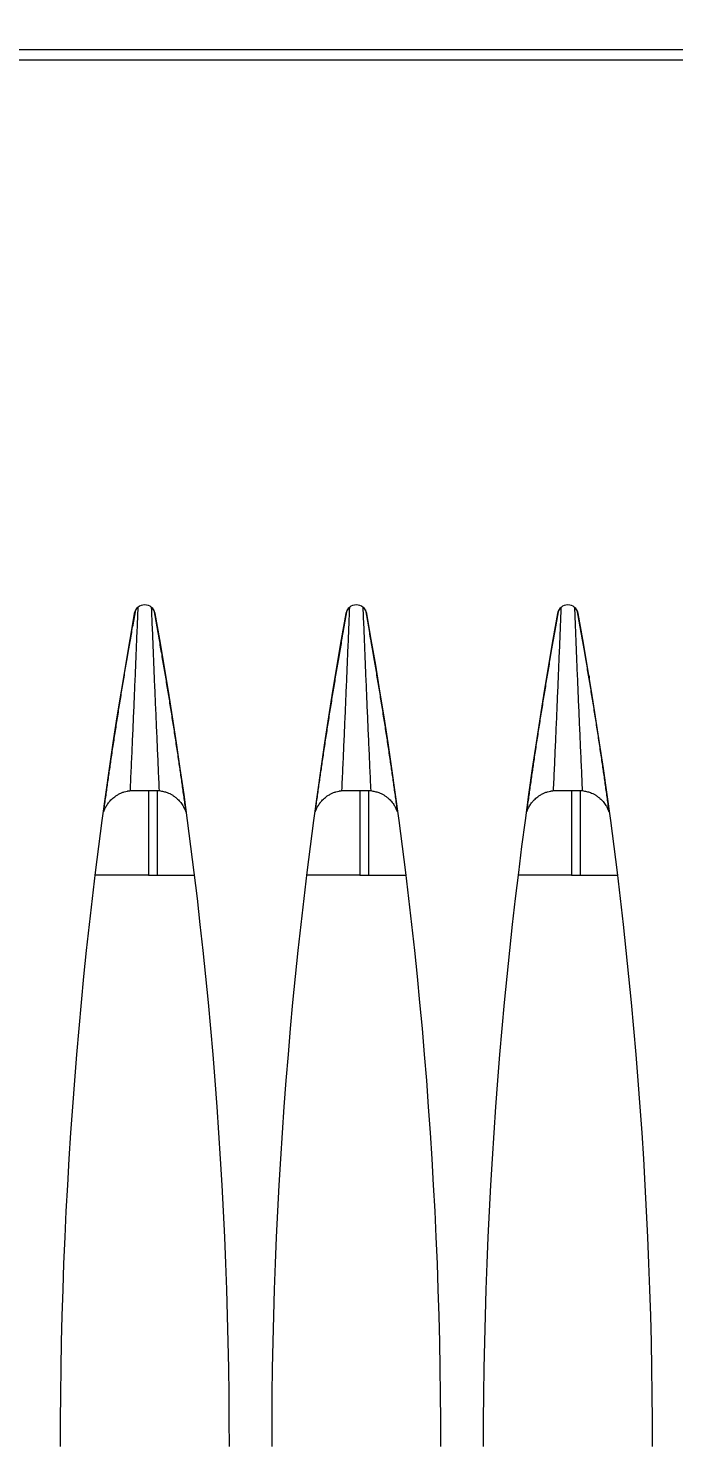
# Model space of a CAD drawing. Header units: metres. Extents: x -101133.8 to -101066.7, y -24899.3 to -24824.7.
# Drawn here: x -101102.4458 to -101102.4153, y -24841.1552 to -24841.0882 of the extents above; entities that cross this region are included whole.
import ezdxf

# ---------------------------------------------------------------- set-up
doc = ezdxf.new("R2010")
doc.units = ezdxf.units.M
doc.header["$LTSCALE"] = 0.2
doc.header["$PDSIZE"] = -5
doc.layers.add('CMT-COTATION DIVERS', color=1, linetype='Continuous')
doc.layers.add('CMT-CVC-MATERIEL', color=30, linetype='Continuous')
doc.styles.get("Standard").update_dxf_attribs({"font": 'arial.ttf'})
doc.dimstyles.get("Standard").update_dxf_attribs({"dimtxt": 0.18, "dimasz": 0.18, "dimexe": 0.18, "dimexo": 0.0625, "dimgap": 0.09, "dimtad": 0, "dimtih": 1, "dimtoh": 1, "dimdec": 4, "dimzin": 0, "dimdsep": 46, "dimtxsty": 'Standard', "dimcen": 0.09, "dimadec": 0, "dimazin": 0, "dimtfac": 1, "dimtdec": 4, "dimtofl": 0, "dimtmove": 0, "dimatfit": 3, "dimfxl": 1, "dimtolj": 1, "dimtzin": 0, "dimarcsym": 0})

# ---------------------------------------------------------------- blocks, each defined once
blk = doc.blocks.new('Cassette 600x600')
at = {"linetype": 'Continuous', "lineweight": 13}
for p, q in [((-20078.23, 72.805), (-20078.23, 443.205)), ((-20077.73, 443.205), (-20077.73, 72.805)), ((-20116.73, 212.832), (-20116.73, 215.361)), ((-20112.23, 214.73), (-20112.23, 214.764)), ((-20106.73, 213.87), (-20106.73, 213.907)), ((-20105.73, 213.702), (-20105.73, 213.736)), ((-20112.74, 213.7), (-20112.73, 213.527)), ((-20112.73, 212.832), (-20116.73, 212.832)), ((-20116.73, 212.832), (-20116.73, 212.421)), ((-20116.73, 212.421), (-20116.73, 210.649)), ((-20112.733, 212.421), (-20116.73, 212.421)), ((-20112.73, 212.483), (-20112.74, 212.31)), ((-20106.73, 212.103), (-20106.73, 212.14)), ((-20105.73, 212.274), (-20105.73, 212.308)), ((-20112.23, 211.246), (-20112.23, 211.28)), ((-20116.73, 202.832), (-20116.73, 205.361)), ((-20112.23, 204.73), (-20112.23, 204.764)), ((-20112.74, 203.7), (-20112.73, 203.527)), ((-20105.73, 203.702), (-20105.73, 203.736)), ((-20112.73, 202.832), (-20116.73, 202.832)), ((-20116.73, 202.832), (-20116.73, 202.421)), ((-20116.73, 202.421), (-20116.73, 200.649)), ((-20112.733, 202.421), (-20116.73, 202.421)), ((-20112.73, 202.483), (-20112.74, 202.31)), ((-20105.73, 202.274), (-20105.73, 202.308)), ((-20112.23, 201.246), (-20112.23, 201.28)), ((-20116.73, 192.832), (-20116.73, 195.361)), ((-20112.23, 194.73), (-20112.23, 194.764)), ((-20112.74, 193.7), (-20112.73, 193.527)), ((-20105.73, 193.702), (-20105.73, 193.736)), ((-20112.73, 192.832), (-20116.73, 192.832)), ((-20116.73, 192.832), (-20116.73, 192.421)), ((-20116.73, 192.421), (-20116.73, 190.649)), ((-20112.733, 192.421), (-20116.73, 192.421)), ((-20112.73, 192.483), (-20112.74, 192.31)), ((-20105.73, 192.274), (-20105.73, 192.308)), ((-20107.316, 192.005), (-20107.537, 192.005)), ((-20112.23, 191.246), (-20112.23, 191.28))]:
    blk.add_line(p, q, dxfattribs=at)
for centre, radius, start, end in [((-20143.73, -5.495), 222.5, 79.81251, 90), ((-20104.465, 213.005), 0.5, 280.18749, 79.81251), ((-20143.73, 431.505), 222.5, 270, 280.18749), ((-20143.73, -15.495), 222.5, 79.81251, 90), ((-20104.465, 203.005), 0.5, 280.18749, 79.81251), ((-20143.73, 421.505), 222.5, 270, 280.18749), ((-20143.73, -25.495), 222.5, 79.81251, 90), ((-20104.465, 193.005), 0.5, 280.18749, 79.81251), ((-20143.73, 411.505), 222.5, 270, 280.18749)]:
    blk.add_arc(centre, radius, start, end, dxfattribs=at)
for points, knots in [([(-20113.74, 214.945), (-20113.531, 214.916), (-20113.322, 214.887), (-20113.113, 214.857), (-20112.904, 214.828), (-20112.695, 214.799), (-20112.485, 214.769), (-20112.275, 214.739), (-20112.064, 214.709), (-20111.858, 214.679), (-20111.652, 214.65), (-20111.452, 214.621), (-20111.231, 214.588), (-20111.009, 214.555), (-20110.766, 214.519), (-20110.529, 214.483), (-20110.292, 214.447), (-20110.06, 214.412), (-20109.828, 214.376), (-20109.595, 214.34), (-20109.361, 214.303), (-20109.127, 214.266), (-20108.893, 214.229), (-20108.659, 214.192), (-20108.426, 214.154), (-20108.193, 214.117), (-20107.96, 214.079), (-20107.726, 214.04), (-20107.492, 214.002), (-20107.256, 213.963), (-20107.026, 213.924), (-20106.796, 213.886), (-20106.571, 213.848), (-20106.326, 213.806), (-20106.081, 213.764), (-20105.816, 213.718), (-20105.627, 213.685), (-20105.483, 213.66), (-20105.383, 213.642), (-20105.271, 213.622), (-20105.16, 213.602), (-20105.036, 213.581), (-20104.916, 213.559), (-20104.795, 213.538), (-20104.678, 213.517), (-20104.56, 213.496), (-20104.442, 213.475), (-20104.323, 213.453), (-20104.205, 213.432)], [0, 0, 0, 0, 1, 1, 1, 2, 2, 2, 3, 3, 3, 4, 4, 4, 5, 5, 5, 6, 6, 6, 7, 7, 7, 8, 8, 8, 9, 9, 9, 10, 10, 10, 11, 11, 11, 12, 12, 12, 13, 13, 13, 14, 14, 14, 15, 15, 15, 16, 16, 16, 16]), ([(-20113.74, 214.945), (-20113.732, 214.942), (-20113.724, 214.939), (-20113.717, 214.936), (-20113.709, 214.934), (-20113.701, 214.931), (-20113.693, 214.928), (-20113.685, 214.925), (-20113.677, 214.921), (-20113.669, 214.918), (-20113.662, 214.916), (-20113.655, 214.913), (-20113.646, 214.909), (-20113.623, 214.9), (-20113.589, 214.884), (-20113.558, 214.869), (-20113.528, 214.854), (-20113.502, 214.84), (-20113.475, 214.824), (-20113.448, 214.808), (-20113.421, 214.791), (-20113.397, 214.775), (-20113.372, 214.759), (-20113.351, 214.744), (-20113.322, 214.722), (-20113.294, 214.7), (-20113.258, 214.67), (-20113.226, 214.642), (-20113.194, 214.614), (-20113.167, 214.586), (-20113.139, 214.557), (-20113.112, 214.528), (-20113.085, 214.497), (-20113.061, 214.468), (-20113.038, 214.439), (-20113.018, 214.412), (-20112.992, 214.375), (-20112.967, 214.338), (-20112.937, 214.29), (-20112.911, 214.244), (-20112.886, 214.197), (-20112.865, 214.153), (-20112.846, 214.109), (-20112.827, 214.064), (-20112.811, 214.02), (-20112.796, 213.971), (-20112.781, 213.922), (-20112.768, 213.868), (-20112.761, 213.833), (-20112.759, 213.82), (-20112.757, 213.81), (-20112.755, 213.799), (-20112.753, 213.789), (-20112.751, 213.777), (-20112.75, 213.766), (-20112.748, 213.755), (-20112.746, 213.744), (-20112.745, 213.733), (-20112.743, 213.722), (-20112.741, 213.711), (-20112.74, 213.7)], [0, 0, 0, 0, 1, 1, 1, 2, 2, 2, 3, 3, 3, 4, 4, 4, 5, 5, 5, 6, 6, 6, 7, 7, 7, 8, 8, 8, 9, 9, 9, 10, 10, 10, 11, 11, 11, 12, 12, 12, 13, 13, 13, 14, 14, 14, 15, 15, 15, 16, 16, 16, 17, 17, 17, 18, 18, 18, 19, 19, 19, 20, 20, 20, 20]), ([(-20104.086, 213.331), (-20104.446, 213.346), (-20104.806, 213.36), (-20105.166, 213.375), (-20105.527, 213.39), (-20105.887, 213.404), (-20106.247, 213.419), (-20106.608, 213.434), (-20106.968, 213.449), (-20107.328, 213.464), (-20107.688, 213.479), (-20108.049, 213.494), (-20108.409, 213.509), (-20108.77, 213.524), (-20109.131, 213.54), (-20109.492, 213.556), (-20109.853, 213.571), (-20110.213, 213.587), (-20110.574, 213.603), (-20110.935, 213.619), (-20111.296, 213.635), (-20111.657, 213.651), (-20112.018, 213.668), (-20112.379, 213.684), (-20112.74, 213.7)], [0, 0, 0, 0, 1, 1, 1, 2, 2, 2, 3, 3, 3, 4, 4, 4, 5, 5, 5, 6, 6, 6, 7, 7, 7, 8, 8, 8, 8]), ([(-20112.73, 213.527), (-20112.73, 213.507), (-20112.73, 213.487), (-20112.73, 213.466), (-20112.73, 213.446), (-20112.73, 213.425), (-20112.73, 213.404), (-20112.73, 213.383), (-20112.73, 213.363), (-20112.73, 213.341), (-20112.73, 213.32), (-20112.73, 213.299), (-20112.73, 213.277), (-20112.73, 213.255), (-20112.73, 213.233), (-20112.73, 213.211), (-20112.73, 213.189), (-20112.73, 213.166), (-20112.73, 213.143), (-20112.73, 213.121), (-20112.73, 213.098), (-20112.73, 213.075), (-20112.73, 213.052), (-20112.73, 213.029), (-20112.73, 213.006), (-20112.73, 212.983), (-20112.73, 212.96), (-20112.73, 212.937), (-20112.73, 212.914), (-20112.73, 212.891), (-20112.73, 212.868), (-20112.73, 212.845), (-20112.73, 212.823), (-20112.73, 212.8), (-20112.73, 212.778), (-20112.73, 212.756), (-20112.73, 212.734), (-20112.73, 212.712), (-20112.73, 212.691), (-20112.73, 212.67), (-20112.73, 212.648), (-20112.73, 212.627), (-20112.73, 212.607), (-20112.73, 212.586), (-20112.73, 212.565), (-20112.73, 212.544), (-20112.73, 212.524), (-20112.73, 212.503), (-20112.73, 212.483)], [0, 0, 0, 0, 1, 1, 1, 2, 2, 2, 3, 3, 3, 4, 4, 4, 5, 5, 5, 6, 6, 6, 7, 7, 7, 8, 8, 8, 9, 9, 9, 10, 10, 10, 11, 11, 11, 12, 12, 12, 13, 13, 13, 14, 14, 14, 15, 15, 15, 16, 16, 16, 16]), ([(-20104.205, 212.578), (-20104.323, 212.557), (-20104.442, 212.536), (-20104.56, 212.515), (-20104.678, 212.493), (-20104.795, 212.473), (-20104.916, 212.451), (-20105.036, 212.43), (-20105.16, 212.408), (-20105.271, 212.388), (-20105.383, 212.368), (-20105.483, 212.351), (-20105.627, 212.325), (-20105.816, 212.292), (-20106.081, 212.246), (-20106.326, 212.204), (-20106.571, 212.163), (-20106.796, 212.125), (-20107.026, 212.086), (-20107.256, 212.048), (-20107.492, 212.008), (-20107.726, 211.97), (-20107.96, 211.931), (-20108.193, 211.894), (-20108.426, 211.856), (-20108.659, 211.818), (-20108.893, 211.781), (-20109.127, 211.744), (-20109.361, 211.707), (-20109.595, 211.67), (-20109.828, 211.634), (-20110.06, 211.598), (-20110.292, 211.563), (-20110.529, 211.527), (-20110.766, 211.491), (-20111.009, 211.455), (-20111.231, 211.422), (-20111.452, 211.39), (-20111.652, 211.361), (-20111.858, 211.331), (-20112.064, 211.301), (-20112.275, 211.271), (-20112.485, 211.241), (-20112.695, 211.212), (-20112.904, 211.182), (-20113.113, 211.153), (-20113.322, 211.124), (-20113.531, 211.094), (-20113.74, 211.065)], [0, 0, 0, 0, 1, 1, 1, 2, 2, 2, 3, 3, 3, 4, 4, 4, 5, 5, 5, 6, 6, 6, 7, 7, 7, 8, 8, 8, 9, 9, 9, 10, 10, 10, 11, 11, 11, 12, 12, 12, 13, 13, 13, 14, 14, 14, 15, 15, 15, 16, 16, 16, 16]), ([(-20112.74, 212.31), (-20112.379, 212.327), (-20112.018, 212.343), (-20111.657, 212.359), (-20111.296, 212.375), (-20110.935, 212.391), (-20110.574, 212.407), (-20110.213, 212.423), (-20109.853, 212.439), (-20109.492, 212.454), (-20109.131, 212.47), (-20108.77, 212.486), (-20108.409, 212.501), (-20108.049, 212.516), (-20107.688, 212.532), (-20107.328, 212.547), (-20106.968, 212.562), (-20106.608, 212.576), (-20106.247, 212.591), (-20105.887, 212.606), (-20105.527, 212.621), (-20105.166, 212.635), (-20104.806, 212.65), (-20104.446, 212.664), (-20104.086, 212.679)], [0, 0, 0, 0, 1, 1, 1, 2, 2, 2, 3, 3, 3, 4, 4, 4, 5, 5, 5, 6, 6, 6, 7, 7, 7, 8, 8, 8, 8]), ([(-20112.74, 212.31), (-20112.746, 212.279), (-20112.752, 212.248), (-20112.758, 212.217), (-20112.764, 212.186), (-20112.77, 212.155), (-20112.778, 212.124), (-20112.785, 212.093), (-20112.793, 212.061), (-20112.802, 212.031), (-20112.81, 212.001), (-20112.819, 211.974), (-20112.832, 211.939), (-20112.845, 211.904), (-20112.862, 211.862), (-20112.882, 211.823), (-20112.901, 211.783), (-20112.921, 211.746), (-20112.944, 211.709), (-20112.966, 211.672), (-20112.991, 211.635), (-20113.019, 211.598), (-20113.047, 211.56), (-20113.079, 211.521), (-20113.106, 211.49), (-20113.132, 211.459), (-20113.154, 211.437), (-20113.178, 211.412), (-20113.202, 211.388), (-20113.23, 211.363), (-20113.257, 211.339), (-20113.285, 211.315), (-20113.313, 211.293), (-20113.344, 211.27), (-20113.376, 211.248), (-20113.411, 211.225), (-20113.439, 211.208), (-20113.467, 211.192), (-20113.487, 211.181), (-20113.511, 211.169), (-20113.534, 211.157), (-20113.56, 211.145), (-20113.585, 211.133), (-20113.611, 211.121), (-20113.637, 211.11), (-20113.662, 211.098), (-20113.688, 211.087), (-20113.714, 211.076), (-20113.74, 211.065)], [0, 0, 0, 0, 1, 1, 1, 2, 2, 2, 3, 3, 3, 4, 4, 4, 5, 5, 5, 6, 6, 6, 7, 7, 7, 8, 8, 8, 9, 9, 9, 10, 10, 10, 11, 11, 11, 12, 12, 12, 13, 13, 13, 14, 14, 14, 15, 15, 15, 16, 16, 16, 16]), ([(-20113.74, 204.945), (-20113.732, 204.942), (-20113.724, 204.939), (-20113.717, 204.936), (-20113.709, 204.934), (-20113.701, 204.931), (-20113.693, 204.928), (-20113.685, 204.925), (-20113.677, 204.921), (-20113.669, 204.918), (-20113.662, 204.916), (-20113.655, 204.913), (-20113.646, 204.909), (-20113.623, 204.9), (-20113.589, 204.884), (-20113.558, 204.869), (-20113.528, 204.854), (-20113.502, 204.84), (-20113.475, 204.824), (-20113.448, 204.808), (-20113.421, 204.791), (-20113.397, 204.775), (-20113.372, 204.759), (-20113.351, 204.744), (-20113.322, 204.722), (-20113.294, 204.7), (-20113.258, 204.67), (-20113.226, 204.642), (-20113.194, 204.614), (-20113.167, 204.586), (-20113.139, 204.557), (-20113.112, 204.528), (-20113.085, 204.497), (-20113.061, 204.468), (-20113.038, 204.439), (-20113.018, 204.412), (-20112.992, 204.375), (-20112.967, 204.338), (-20112.937, 204.29), (-20112.911, 204.244), (-20112.886, 204.197), (-20112.865, 204.153), (-20112.846, 204.109), (-20112.827, 204.064), (-20112.811, 204.02), (-20112.796, 203.971), (-20112.781, 203.922), (-20112.768, 203.868), (-20112.761, 203.833), (-20112.759, 203.82), (-20112.757, 203.81), (-20112.755, 203.799), (-20112.753, 203.789), (-20112.751, 203.777), (-20112.75, 203.766), (-20112.748, 203.755), (-20112.746, 203.744), (-20112.745, 203.733), (-20112.743, 203.722), (-20112.741, 203.711), (-20112.74, 203.7)], [0, 0, 0, 0, 1, 1, 1, 2, 2, 2, 3, 3, 3, 4, 4, 4, 5, 5, 5, 6, 6, 6, 7, 7, 7, 8, 8, 8, 9, 9, 9, 10, 10, 10, 11, 11, 11, 12, 12, 12, 13, 13, 13, 14, 14, 14, 15, 15, 15, 16, 16, 16, 17, 17, 17, 18, 18, 18, 19, 19, 19, 20, 20, 20, 20]), ([(-20113.74, 204.945), (-20113.531, 204.916), (-20113.322, 204.887), (-20113.113, 204.857), (-20112.904, 204.828), (-20112.695, 204.799), (-20112.485, 204.769), (-20112.275, 204.739), (-20112.064, 204.709), (-20111.858, 204.679), (-20111.652, 204.65), (-20111.452, 204.621), (-20111.231, 204.588), (-20111.009, 204.555), (-20110.766, 204.519), (-20110.529, 204.483), (-20110.292, 204.447), (-20110.06, 204.412), (-20109.828, 204.376), (-20109.595, 204.34), (-20109.361, 204.303), (-20109.127, 204.266), (-20108.893, 204.229), (-20108.659, 204.192), (-20108.426, 204.154), (-20108.193, 204.117), (-20107.96, 204.079), (-20107.726, 204.04), (-20107.492, 204.002), (-20107.256, 203.963), (-20107.026, 203.924), (-20106.796, 203.886), (-20106.571, 203.848), (-20106.326, 203.806), (-20106.081, 203.764), (-20105.816, 203.718), (-20105.627, 203.685), (-20105.483, 203.66), (-20105.383, 203.642), (-20105.271, 203.622), (-20105.16, 203.602), (-20105.036, 203.581), (-20104.916, 203.559), (-20104.795, 203.538), (-20104.678, 203.517), (-20104.56, 203.496), (-20104.442, 203.475), (-20104.323, 203.453), (-20104.205, 203.432)], [0, 0, 0, 0, 1, 1, 1, 2, 2, 2, 3, 3, 3, 4, 4, 4, 5, 5, 5, 6, 6, 6, 7, 7, 7, 8, 8, 8, 9, 9, 9, 10, 10, 10, 11, 11, 11, 12, 12, 12, 13, 13, 13, 14, 14, 14, 15, 15, 15, 16, 16, 16, 16]), ([(-20104.086, 203.331), (-20104.446, 203.346), (-20104.806, 203.36), (-20105.166, 203.375), (-20105.527, 203.39), (-20105.887, 203.404), (-20106.247, 203.419), (-20106.608, 203.434), (-20106.968, 203.449), (-20107.328, 203.464), (-20107.688, 203.479), (-20108.049, 203.494), (-20108.409, 203.509), (-20108.77, 203.524), (-20109.131, 203.54), (-20109.492, 203.556), (-20109.853, 203.571), (-20110.213, 203.587), (-20110.574, 203.603), (-20110.935, 203.619), (-20111.296, 203.635), (-20111.657, 203.651), (-20112.018, 203.668), (-20112.379, 203.684), (-20112.74, 203.7)], [0, 0, 0, 0, 1, 1, 1, 2, 2, 2, 3, 3, 3, 4, 4, 4, 5, 5, 5, 6, 6, 6, 7, 7, 7, 8, 8, 8, 8]), ([(-20112.73, 203.527), (-20112.73, 203.507), (-20112.73, 203.487), (-20112.73, 203.466), (-20112.73, 203.446), (-20112.73, 203.425), (-20112.73, 203.404), (-20112.73, 203.383), (-20112.73, 203.363), (-20112.73, 203.341), (-20112.73, 203.32), (-20112.73, 203.299), (-20112.73, 203.277), (-20112.73, 203.255), (-20112.73, 203.233), (-20112.73, 203.211), (-20112.73, 203.189), (-20112.73, 203.166), (-20112.73, 203.143), (-20112.73, 203.121), (-20112.73, 203.098), (-20112.73, 203.075), (-20112.73, 203.052), (-20112.73, 203.029), (-20112.73, 203.006), (-20112.73, 202.983), (-20112.73, 202.96), (-20112.73, 202.937), (-20112.73, 202.914), (-20112.73, 202.891), (-20112.73, 202.868), (-20112.73, 202.845), (-20112.73, 202.823), (-20112.73, 202.8), (-20112.73, 202.778), (-20112.73, 202.756), (-20112.73, 202.734), (-20112.73, 202.712), (-20112.73, 202.691), (-20112.73, 202.67), (-20112.73, 202.648), (-20112.73, 202.627), (-20112.73, 202.607), (-20112.73, 202.586), (-20112.73, 202.565), (-20112.73, 202.544), (-20112.73, 202.524), (-20112.73, 202.503), (-20112.73, 202.483)], [0, 0, 0, 0, 1, 1, 1, 2, 2, 2, 3, 3, 3, 4, 4, 4, 5, 5, 5, 6, 6, 6, 7, 7, 7, 8, 8, 8, 9, 9, 9, 10, 10, 10, 11, 11, 11, 12, 12, 12, 13, 13, 13, 14, 14, 14, 15, 15, 15, 16, 16, 16, 16]), ([(-20104.205, 202.578), (-20104.323, 202.557), (-20104.442, 202.536), (-20104.56, 202.515), (-20104.678, 202.493), (-20104.795, 202.473), (-20104.916, 202.451), (-20105.036, 202.43), (-20105.16, 202.408), (-20105.271, 202.388), (-20105.383, 202.368), (-20105.483, 202.351), (-20105.627, 202.325), (-20105.816, 202.292), (-20106.081, 202.246), (-20106.326, 202.204), (-20106.571, 202.163), (-20106.796, 202.125), (-20107.026, 202.086), (-20107.256, 202.048), (-20107.492, 202.008), (-20107.726, 201.97), (-20107.96, 201.931), (-20108.193, 201.894), (-20108.426, 201.856), (-20108.659, 201.818), (-20108.893, 201.781), (-20109.127, 201.744), (-20109.361, 201.707), (-20109.595, 201.67), (-20109.828, 201.634), (-20110.06, 201.598), (-20110.292, 201.563), (-20110.529, 201.527), (-20110.766, 201.491), (-20111.009, 201.455), (-20111.231, 201.422), (-20111.452, 201.39), (-20111.652, 201.361), (-20111.858, 201.331), (-20112.064, 201.301), (-20112.275, 201.271), (-20112.485, 201.241), (-20112.695, 201.212), (-20112.904, 201.182), (-20113.113, 201.153), (-20113.322, 201.124), (-20113.531, 201.094), (-20113.74, 201.065)], [0, 0, 0, 0, 1, 1, 1, 2, 2, 2, 3, 3, 3, 4, 4, 4, 5, 5, 5, 6, 6, 6, 7, 7, 7, 8, 8, 8, 9, 9, 9, 10, 10, 10, 11, 11, 11, 12, 12, 12, 13, 13, 13, 14, 14, 14, 15, 15, 15, 16, 16, 16, 16]), ([(-20112.74, 202.31), (-20112.379, 202.327), (-20112.018, 202.343), (-20111.657, 202.359), (-20111.296, 202.375), (-20110.935, 202.391), (-20110.574, 202.407), (-20110.213, 202.423), (-20109.853, 202.439), (-20109.492, 202.454), (-20109.131, 202.47), (-20108.77, 202.486), (-20108.409, 202.501), (-20108.049, 202.516), (-20107.688, 202.532), (-20107.328, 202.547), (-20106.968, 202.562), (-20106.608, 202.577), (-20106.247, 202.591), (-20105.887, 202.606), (-20105.527, 202.621), (-20105.166, 202.635), (-20104.806, 202.65), (-20104.446, 202.664), (-20104.086, 202.679)], [0, 0, 0, 0, 1, 1, 1, 2, 2, 2, 3, 3, 3, 4, 4, 4, 5, 5, 5, 6, 6, 6, 7, 7, 7, 8, 8, 8, 8]), ([(-20112.74, 202.31), (-20112.746, 202.279), (-20112.752, 202.248), (-20112.758, 202.217), (-20112.764, 202.186), (-20112.77, 202.155), (-20112.778, 202.124), (-20112.785, 202.093), (-20112.793, 202.061), (-20112.802, 202.031), (-20112.81, 202.001), (-20112.819, 201.974), (-20112.832, 201.939), (-20112.845, 201.904), (-20112.862, 201.862), (-20112.882, 201.823), (-20112.901, 201.783), (-20112.921, 201.746), (-20112.944, 201.709), (-20112.966, 201.672), (-20112.991, 201.635), (-20113.019, 201.598), (-20113.047, 201.56), (-20113.079, 201.521), (-20113.106, 201.49), (-20113.132, 201.459), (-20113.154, 201.437), (-20113.178, 201.412), (-20113.202, 201.388), (-20113.23, 201.363), (-20113.257, 201.339), (-20113.285, 201.315), (-20113.313, 201.293), (-20113.344, 201.27), (-20113.376, 201.248), (-20113.411, 201.225), (-20113.439, 201.208), (-20113.467, 201.192), (-20113.487, 201.181), (-20113.511, 201.169), (-20113.534, 201.157), (-20113.56, 201.145), (-20113.585, 201.133), (-20113.611, 201.121), (-20113.637, 201.11), (-20113.662, 201.098), (-20113.688, 201.087), (-20113.714, 201.076), (-20113.74, 201.065)], [0, 0, 0, 0, 1, 1, 1, 2, 2, 2, 3, 3, 3, 4, 4, 4, 5, 5, 5, 6, 6, 6, 7, 7, 7, 8, 8, 8, 9, 9, 9, 10, 10, 10, 11, 11, 11, 12, 12, 12, 13, 13, 13, 14, 14, 14, 15, 15, 15, 16, 16, 16, 16]), ([(-20113.74, 194.945), (-20113.732, 194.942), (-20113.724, 194.939), (-20113.717, 194.936), (-20113.709, 194.934), (-20113.701, 194.931), (-20113.693, 194.928), (-20113.685, 194.925), (-20113.677, 194.921), (-20113.669, 194.918), (-20113.662, 194.916), (-20113.655, 194.913), (-20113.646, 194.909), (-20113.623, 194.9), (-20113.589, 194.884), (-20113.558, 194.869), (-20113.528, 194.854), (-20113.502, 194.84), (-20113.475, 194.824), (-20113.448, 194.808), (-20113.421, 194.791), (-20113.397, 194.775), (-20113.372, 194.759), (-20113.351, 194.744), (-20113.322, 194.722), (-20113.294, 194.7), (-20113.258, 194.67), (-20113.226, 194.642), (-20113.194, 194.614), (-20113.167, 194.586), (-20113.139, 194.557), (-20113.112, 194.528), (-20113.085, 194.497), (-20113.061, 194.468), (-20113.038, 194.439), (-20113.018, 194.412), (-20112.992, 194.375), (-20112.967, 194.338), (-20112.937, 194.29), (-20112.911, 194.244), (-20112.886, 194.197), (-20112.865, 194.153), (-20112.846, 194.109), (-20112.827, 194.064), (-20112.811, 194.02), (-20112.796, 193.971), (-20112.781, 193.922), (-20112.768, 193.868), (-20112.761, 193.833), (-20112.759, 193.82), (-20112.757, 193.81), (-20112.755, 193.799), (-20112.753, 193.789), (-20112.751, 193.777), (-20112.75, 193.766), (-20112.748, 193.755), (-20112.746, 193.744), (-20112.745, 193.733), (-20112.743, 193.722), (-20112.741, 193.711), (-20112.74, 193.7)], [0, 0, 0, 0, 1, 1, 1, 2, 2, 2, 3, 3, 3, 4, 4, 4, 5, 5, 5, 6, 6, 6, 7, 7, 7, 8, 8, 8, 9, 9, 9, 10, 10, 10, 11, 11, 11, 12, 12, 12, 13, 13, 13, 14, 14, 14, 15, 15, 15, 16, 16, 16, 17, 17, 17, 18, 18, 18, 19, 19, 19, 20, 20, 20, 20]), ([(-20113.74, 194.945), (-20113.531, 194.916), (-20113.322, 194.887), (-20113.113, 194.857), (-20112.904, 194.828), (-20112.695, 194.799), (-20112.485, 194.769), (-20112.275, 194.739), (-20112.064, 194.709), (-20111.858, 194.679), (-20111.652, 194.65), (-20111.452, 194.621), (-20111.231, 194.588), (-20111.009, 194.555), (-20110.766, 194.519), (-20110.529, 194.483), (-20110.292, 194.447), (-20110.06, 194.412), (-20109.828, 194.376), (-20109.595, 194.34), (-20109.361, 194.303), (-20109.127, 194.266), (-20108.893, 194.229), (-20108.659, 194.192), (-20108.426, 194.154), (-20108.193, 194.117), (-20107.96, 194.079), (-20107.726, 194.04), (-20107.492, 194.002), (-20107.256, 193.963), (-20107.026, 193.924), (-20106.796, 193.886), (-20106.571, 193.848), (-20106.326, 193.806), (-20106.081, 193.764), (-20105.816, 193.718), (-20105.627, 193.685), (-20105.483, 193.66), (-20105.383, 193.642), (-20105.271, 193.622), (-20105.16, 193.602), (-20105.036, 193.581), (-20104.916, 193.559), (-20104.795, 193.538), (-20104.678, 193.517), (-20104.56, 193.496), (-20104.442, 193.475), (-20104.323, 193.453), (-20104.205, 193.432)], [0, 0, 0, 0, 1, 1, 1, 2, 2, 2, 3, 3, 3, 4, 4, 4, 5, 5, 5, 6, 6, 6, 7, 7, 7, 8, 8, 8, 9, 9, 9, 10, 10, 10, 11, 11, 11, 12, 12, 12, 13, 13, 13, 14, 14, 14, 15, 15, 15, 16, 16, 16, 16]), ([(-20104.086, 193.331), (-20104.446, 193.346), (-20104.806, 193.36), (-20105.166, 193.375), (-20105.527, 193.39), (-20105.887, 193.404), (-20106.247, 193.419), (-20106.608, 193.434), (-20106.968, 193.449), (-20107.328, 193.464), (-20107.688, 193.479), (-20108.049, 193.494), (-20108.409, 193.509), (-20108.77, 193.524), (-20109.131, 193.54), (-20109.492, 193.556), (-20109.853, 193.571), (-20110.213, 193.587), (-20110.574, 193.603), (-20110.935, 193.619), (-20111.296, 193.635), (-20111.657, 193.651), (-20112.018, 193.668), (-20112.379, 193.684), (-20112.74, 193.7)], [0, 0, 0, 0, 1, 1, 1, 2, 2, 2, 3, 3, 3, 4, 4, 4, 5, 5, 5, 6, 6, 6, 7, 7, 7, 8, 8, 8, 8]), ([(-20112.73, 193.527), (-20112.73, 193.507), (-20112.73, 193.487), (-20112.73, 193.466), (-20112.73, 193.446), (-20112.73, 193.425), (-20112.73, 193.404), (-20112.73, 193.383), (-20112.73, 193.363), (-20112.73, 193.341), (-20112.73, 193.32), (-20112.73, 193.299), (-20112.73, 193.277), (-20112.73, 193.255), (-20112.73, 193.233), (-20112.73, 193.211), (-20112.73, 193.189), (-20112.73, 193.166), (-20112.73, 193.143), (-20112.73, 193.121), (-20112.73, 193.098), (-20112.73, 193.075), (-20112.73, 193.052), (-20112.73, 193.029), (-20112.73, 193.006), (-20112.73, 192.983), (-20112.73, 192.96), (-20112.73, 192.937), (-20112.73, 192.914), (-20112.73, 192.891), (-20112.73, 192.868), (-20112.73, 192.845), (-20112.73, 192.823), (-20112.73, 192.8), (-20112.73, 192.778), (-20112.73, 192.756), (-20112.73, 192.734), (-20112.73, 192.712), (-20112.73, 192.691), (-20112.73, 192.67), (-20112.73, 192.648), (-20112.73, 192.627), (-20112.73, 192.607), (-20112.73, 192.586), (-20112.73, 192.565), (-20112.73, 192.544), (-20112.73, 192.524), (-20112.73, 192.503), (-20112.73, 192.483)], [0, 0, 0, 0, 1, 1, 1, 2, 2, 2, 3, 3, 3, 4, 4, 4, 5, 5, 5, 6, 6, 6, 7, 7, 7, 8, 8, 8, 9, 9, 9, 10, 10, 10, 11, 11, 11, 12, 12, 12, 13, 13, 13, 14, 14, 14, 15, 15, 15, 16, 16, 16, 16]), ([(-20104.205, 192.578), (-20104.323, 192.557), (-20104.442, 192.536), (-20104.56, 192.515), (-20104.678, 192.493), (-20104.795, 192.473), (-20104.916, 192.451), (-20105.036, 192.43), (-20105.16, 192.408), (-20105.271, 192.388), (-20105.383, 192.368), (-20105.483, 192.351), (-20105.627, 192.325), (-20105.816, 192.292), (-20106.081, 192.246), (-20106.326, 192.204), (-20106.571, 192.163), (-20106.796, 192.125), (-20107.026, 192.086), (-20107.256, 192.048), (-20107.492, 192.008), (-20107.726, 191.97), (-20107.96, 191.931), (-20108.193, 191.894), (-20108.426, 191.856), (-20108.659, 191.818), (-20108.893, 191.781), (-20109.127, 191.744), (-20109.361, 191.707), (-20109.595, 191.67), (-20109.828, 191.634), (-20110.06, 191.598), (-20110.292, 191.563), (-20110.529, 191.527), (-20110.766, 191.491), (-20111.009, 191.455), (-20111.231, 191.422), (-20111.452, 191.39), (-20111.652, 191.361), (-20111.858, 191.331), (-20112.064, 191.301), (-20112.275, 191.271), (-20112.485, 191.241), (-20112.695, 191.212), (-20112.904, 191.182), (-20113.113, 191.153), (-20113.322, 191.124), (-20113.531, 191.094), (-20113.74, 191.065)], [0, 0, 0, 0, 1, 1, 1, 2, 2, 2, 3, 3, 3, 4, 4, 4, 5, 5, 5, 6, 6, 6, 7, 7, 7, 8, 8, 8, 9, 9, 9, 10, 10, 10, 11, 11, 11, 12, 12, 12, 13, 13, 13, 14, 14, 14, 15, 15, 15, 16, 16, 16, 16]), ([(-20112.74, 192.31), (-20112.746, 192.279), (-20112.752, 192.248), (-20112.758, 192.217), (-20112.764, 192.186), (-20112.77, 192.155), (-20112.778, 192.124), (-20112.785, 192.093), (-20112.793, 192.061), (-20112.802, 192.031), (-20112.81, 192.001), (-20112.819, 191.974), (-20112.832, 191.939), (-20112.845, 191.904), (-20112.862, 191.862), (-20112.882, 191.823), (-20112.901, 191.783), (-20112.921, 191.746), (-20112.944, 191.709), (-20112.966, 191.672), (-20112.991, 191.635), (-20113.019, 191.598), (-20113.047, 191.56), (-20113.079, 191.521), (-20113.106, 191.49), (-20113.132, 191.459), (-20113.154, 191.437), (-20113.178, 191.412), (-20113.202, 191.388), (-20113.23, 191.363), (-20113.257, 191.339), (-20113.285, 191.315), (-20113.313, 191.293), (-20113.344, 191.27), (-20113.376, 191.248), (-20113.411, 191.225), (-20113.439, 191.208), (-20113.467, 191.192), (-20113.487, 191.181), (-20113.511, 191.169), (-20113.534, 191.157), (-20113.56, 191.145), (-20113.585, 191.133), (-20113.611, 191.121), (-20113.637, 191.11), (-20113.662, 191.098), (-20113.688, 191.087), (-20113.714, 191.076), (-20113.74, 191.065)], [0, 0, 0, 0, 1, 1, 1, 2, 2, 2, 3, 3, 3, 4, 4, 4, 5, 5, 5, 6, 6, 6, 7, 7, 7, 8, 8, 8, 9, 9, 9, 10, 10, 10, 11, 11, 11, 12, 12, 12, 13, 13, 13, 14, 14, 14, 15, 15, 15, 16, 16, 16, 16]), ([(-20112.74, 192.31), (-20112.379, 192.327), (-20112.018, 192.343), (-20111.657, 192.359), (-20111.296, 192.375), (-20110.935, 192.391), (-20110.574, 192.407), (-20110.213, 192.423), (-20109.853, 192.439), (-20109.492, 192.454), (-20109.131, 192.47), (-20108.77, 192.486), (-20108.409, 192.501), (-20108.049, 192.516), (-20107.688, 192.532), (-20107.328, 192.547), (-20106.968, 192.562), (-20106.608, 192.577), (-20106.247, 192.591), (-20105.887, 192.606), (-20105.527, 192.621), (-20105.166, 192.635), (-20104.806, 192.65), (-20104.446, 192.664), (-20104.086, 192.679)], [0, 0, 0, 0, 1, 1, 1, 2, 2, 2, 3, 3, 3, 4, 4, 4, 5, 5, 5, 6, 6, 6, 7, 7, 7, 8, 8, 8, 8])]:
    blk.add_open_spline(points, degree=3, knots=knots, dxfattribs=at)
blk = doc.blocks.new('COT-45')
at = {"color": 0}
for p, q in [((0, -1), (0, 1)), ((-1, 0), (1, 0))]:
    blk.add_line(p, q, dxfattribs=at)
at = {"color": 0, "const_width": 0.4}
blk.add_lwpolyline([(-0.4419, -0.4419), (0.4419, 0.4419)], dxfattribs=at)
blk = doc.blocks.new('*D100')
at = {"layer": 'CMT-COTATION DIVERS', "color": 0, "lineweight": -2}
for p, q in [((-101102.471599, -24841.750159), (-101102.471599, -24840.959543)), ((-101100.543309, -24841.750159), (-101100.543309, -24840.959543)), ((-101102.446599, -24841.009543), (-101100.568309, -24841.009543))]:
    blk.add_line(p, q, dxfattribs=at)
at = {"layer": 'Defpoints', "color": 0, "lineweight": 15}
for p in [(-101100.543309, -24841.009543), (-101102.471599, -24841.780159), (-101100.543309, -24841.780159)]:
    blk.add_point(p, dxfattribs=at)
at = {"layer": 'CMT-COTATION DIVERS', "color": 0, "lineweight": -2, "xscale": 0.025, "yscale": 0.025, "zscale": 0.025, "rotation": 180}
blk.add_blockref('COT-45', (-101102.471599, -24841.009543), dxfattribs=at)
at = {"layer": 'CMT-COTATION DIVERS', "color": 0, "lineweight": -2, "xscale": 0.025, "yscale": 0.025, "zscale": 0.025}
blk.add_blockref('COT-45', (-101100.543309, -24841.009543), dxfattribs=at)
at = {"layer": 'CMT-COTATION DIVERS', "color": 0, "lineweight": 15, "insert": (-101101.507454, -24840.933725), "char_height": 0.075, "attachment_point": 5}
blk.add_mtext('\\A1;193', dxfattribs=at)

msp = doc.modelspace()

# ---------------------------------------------------------------- block references
at = {"layer": 'CMT-CVC-MATERIEL', "xscale": 0.001, "yscale": 0.001, "zscale": 0.001, "rotation": 90}
msp.add_blockref('Cassette 600x600', (-101102.227275, -24821.011513), dxfattribs=at)

# ---------------------------------------------------------------- dimensions: what is measured, and where the dimension line sits
at = {"layer": 'CMT-COTATION DIVERS', "lineweight": 15}
dim = msp.add_linear_dim(base=(-101100.543309, -24841.009543), p1=(-101102.471599, -24841.780159), p2=(-101100.543309, -24841.780159), dimstyle='Standard', override={"dimscale": 0.05, "dimtxt": 1.5, "dimasz": 0.5, "dimexe": 1, "dimexo": 0.6, "dimgap": 0.75, "dimtad": 1, "dimtih": 0, "dimtoh": 0, "dimdec": 0, "dimlfac": 100, "dimblk": 'COT-45', "dimcen": 0, "dimadec": 2, "dimazin": 2, "dimtdec": 2, "dimtix": 1, "dimtmove": 1, "dimfrac": 1}, dxfattribs=at)
dim.commit()
dim.dimension.update_dxf_attribs({"geometry": '*D100', "text_midpoint": (-101101.507454, -24840.933725)})

doc.saveas('drawing.dxf')
